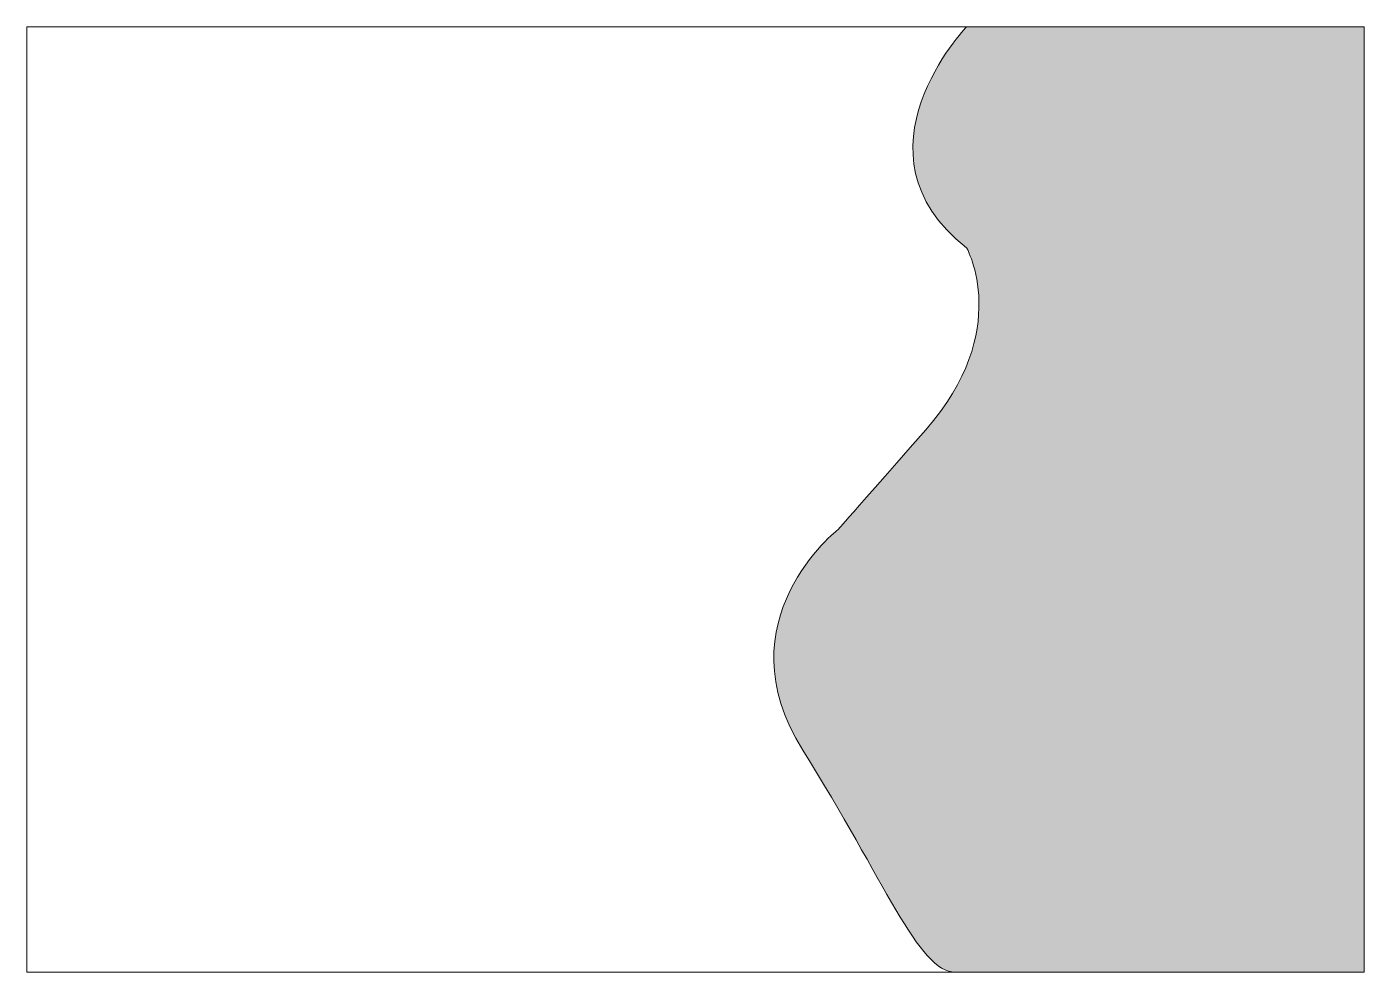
# Model space of a CAD drawing. Header units: inches. Extents: x 0 to 1190, y -841 to 0.
import ezdxf

# ---------------------------------------------------------------- set-up
doc = ezdxf.new("R2010")
doc.units = ezdxf.units.IN
doc.header["$MEASUREMENT"] = 0
doc.layers.add('Layer 1', color=7, linetype='Continuous')

msp = doc.modelspace()

# ---------------------------------------------------------------- hatches: boundary and pattern name
at = {"layer": 'Layer 1', "true_color": 0xed2124}
h = msp.add_hatch(color=240, dxfattribs=at)
h.dxf.hatch_style = 2
edge = h.paths.add_edge_path()
edge.add_spline(control_points=[(836.2, 0), (836.2, 0), (728.6, -112.6), (836.2, -196.6), (836.2, -196.6), (877.6, -270.1), (799.8, -358.6), (722, -447.1), (722, -447.1), (722, -447.1), (722, -447.1), (617.7, -528.1), (690.5, -643.6), (763.4, -759.1), (793.2, -841), (826.3, -841), (859.4, -841), (1190, -841), (1190, -841), (1190, -841), (1190, 0), (1190, 0), (1190, 0), (836.2, 0), (836.2, 0)], knot_values=[0, 0, 0, 0, 1, 1, 1, 2, 2, 2, 3, 3, 3, 4, 4, 4, 5, 5, 5, 6, 6, 6, 7, 7, 7, 8, 8, 8, 8], degree=3, periodic=1)

# ---------------------------------------------------------------- linework, layer by layer
at = {"layer": 'Layer 1', "lineweight": 0}
msp.add_lwpolyline([(1190, -841), (0, -841), (0, 0), (1190, 0), (1190, -841)], dxfattribs=at)
msp.add_open_spline([(836.2, 0), (836.2, 0), (728.6, -112.6), (836.2, -196.6), (836.2, -196.6), (877.6, -270.1), (799.8, -358.6), (722, -447.1), (722, -447.1), (722, -447.1), (722, -447.1), (617.7, -528.1), (690.5, -643.6), (763.4, -759.1), (793.2, -841), (826.3, -841), (859.4, -841), (1190, -841), (1190, -841), (1190, -841), (1190, 0), (1190, 0), (1190, 0), (836.2, 0), (836.2, 0)], degree=3, knots=[0, 0, 0, 0, 1, 1, 1, 2, 2, 2, 3, 3, 3, 4, 4, 4, 5, 5, 5, 6, 6, 6, 7, 7, 7, 8, 8, 8, 8], dxfattribs=at)

doc.saveas('drawing.dxf')
